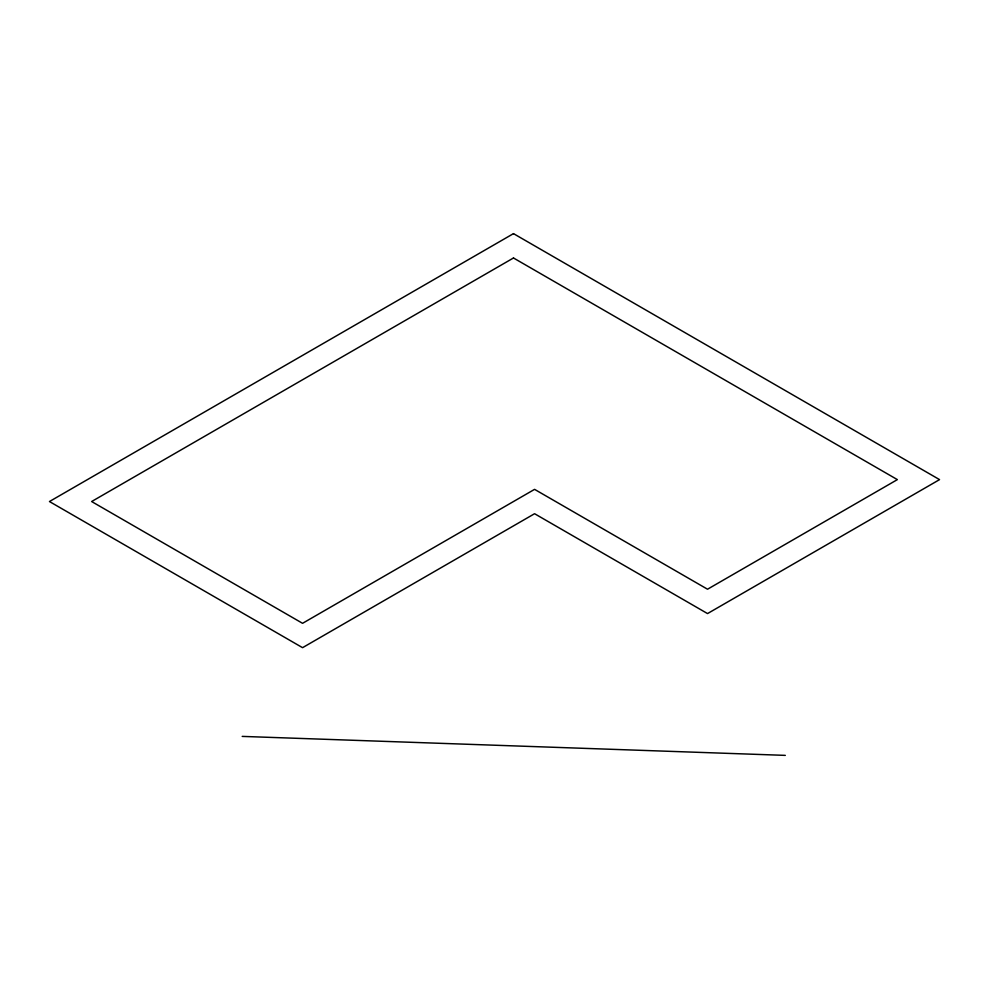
<?xml version="1.0" encoding="UTF-8"?>
<svg xmlns="http://www.w3.org/2000/svg" width="989" height="989" viewBox="0 0 989 989"><rect width="100%" height="100%" fill="white"/><g stroke="black" fill="none" stroke-linecap="round" stroke-linejoin="round"><path stroke-width="1.48" d="M242.206 736.397L785.303 755.373M513.489 233.627L49.45 501.534L302.56 647.671L534.579 513.711L707.531 613.576L939.55 479.616L513.489 233.627M513.489 257.981L91.631 501.534L302.56 623.317L534.579 489.357L707.531 589.221L897.369 479.616L513.489 257.981"/></g></svg>
